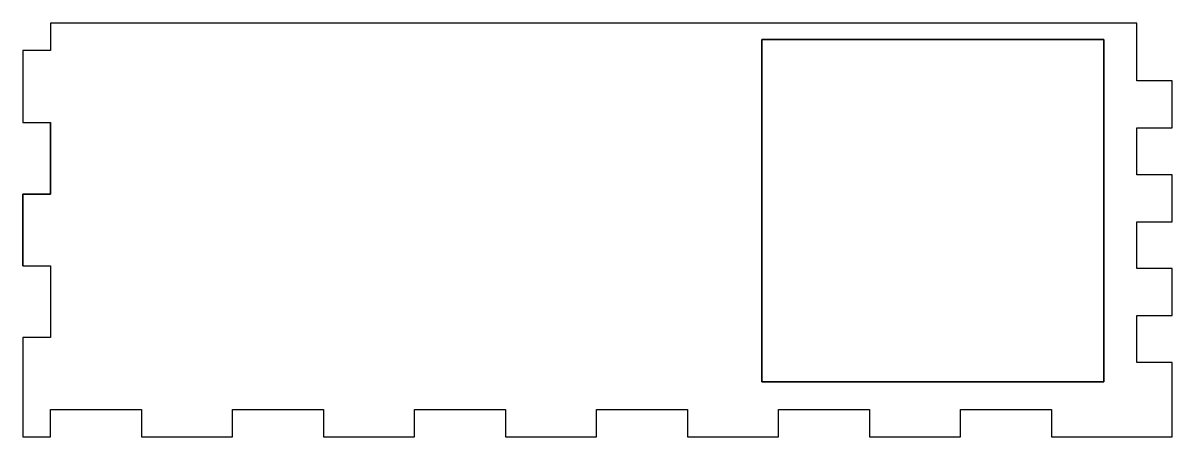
# Model space of a CAD drawing. Header units: millimetres. Extents: x -104 to 105, y -40 to 35.
import ezdxf

# ---------------------------------------------------------------- set-up
doc = ezdxf.new("R2010")
doc.units = ezdxf.units.MM
doc.layers.get('0').update_dxf_attribs({"linetype": 'CONTINUOUS'})

msp = doc.modelspace()

# ---------------------------------------------------------------- linework, layer by layer
for p, q in [((98.5, 35), (-98.5, 35)), ((-98.5, 35), (-98.5, 30)), ((-98.5, 35), (-98.5, 30)), ((98.5, 35), (-98.5, 35)), ((98.5, 24.5), (98.5, 35)), ((98.5, 24.5), (98.5, 35)), ((30.5, 32), (92.5, 32)), ((30.5, -30), (30.5, 32)), ((92.5, 32), (92.5, -30)), ((-103.5, 30), (-103.5, 17)), ((-98.5, 30), (-103.5, 30)), ((-98.5, 30), (-103.5, 30)), ((-103.5, 30), (-103.5, 17)), ((104.85, 24.5), (98.5, 24.5)), ((104.85, 24.5), (98.5, 24.5)), ((104.85, 16), (104.85, 24.5)), ((104.85, 16), (104.85, 24.5)), ((-103.5, 17), (-98.5, 17)), ((-103.5, 17), (-98.5, 17)), ((-98.5, 17), (-98.5, 4)), ((98.5, 7.5), (98.5, 16)), ((98.5, 16), (104.85, 16)), ((98.5, 7.5), (98.5, 16)), ((98.5, 16), (104.85, 16)), ((104.85, 7.5), (98.5, 7.5)), ((104.85, 7.5), (98.5, 7.5)), ((104.85, -1), (104.85, 7.5)), ((104.85, -1), (104.85, 7.5)), ((-98.5, 4), (-103.5, 4)), ((-103.5, 4), (-103.5, -9)), ((-103.5, -9), (-103.5, 4)), ((98.5, -9.5), (98.5, -1)), ((98.5, -1), (104.85, -1)), ((98.5, -9.5), (98.5, -1)), ((98.5, -1), (104.85, -1)), ((-103.5, -9), (-98.5, -9)), ((-103.5, -9), (-98.5, -9)), ((-98.5, -9), (-98.5, -22)), ((-98.5, -9), (-98.5, -22)), ((104.85, -9.5), (98.5, -9.5)), ((104.85, -9.5), (98.5, -9.5)), ((104.85, -18), (104.85, -9.5)), ((104.85, -18), (104.85, -9.5)), ((98.5, -26.5), (98.5, -18)), ((98.5, -18), (104.85, -18)), ((98.5, -26.5), (98.5, -18)), ((98.5, -18), (104.85, -18)), ((-98.5, -22), (-103.5, -22)), ((-103.5, -22), (-103.5, -40)), ((-98.5, -22), (-103.5, -22)), ((-103.5, -22), (-103.5, -40)), ((104.85, -26.5), (98.5, -26.5)), ((104.85, -26.5), (98.5, -26.5)), ((104.85, -40), (104.85, -26.5)), ((104.85, -40), (104.85, -26.5)), ((92.5, -30), (30.5, -30)), ((-98.5, -40), (-98.5, -35)), ((-98.5, -35), (-82, -35)), ((-98.5, -40), (-98.5, -35)), ((-98.5, -35), (-82, -35)), ((-82, -35), (-82, -40)), ((-82, -35), (-82, -40)), ((-65.5, -40), (-65.5, -35)), ((-65.5, -35), (-49, -35)), ((-65.5, -40), (-65.5, -35)), ((-65.5, -35), (-49, -35)), ((-49, -35), (-49, -40)), ((-49, -35), (-49, -40)), ((-32.5, -40), (-32.5, -35)), ((-32.5, -35), (-16, -35)), ((-32.5, -40), (-32.5, -35)), ((-32.5, -35), (-16, -35)), ((-16, -35), (-16, -40)), ((-16, -35), (-16, -40)), ((0.5, -40), (0.5, -35)), ((0.5, -35), (17, -35)), ((0.5, -40), (0.5, -35)), ((0.5, -35), (17, -35)), ((17, -35), (17, -40)), ((17, -35), (17, -40)), ((33.5, -40), (33.5, -35)), ((33.5, -35), (50, -35)), ((33.5, -40), (33.5, -35)), ((33.5, -35), (50, -35)), ((50, -35), (50, -40)), ((50, -35), (50, -40)), ((66.5, -40), (66.5, -35)), ((66.5, -35), (83, -35)), ((66.5, -40), (66.5, -35)), ((66.5, -35), (83, -35)), ((83, -35), (83, -40)), ((83, -35), (83, -40)), ((-103.5, -40), (-98.5, -40)), ((-103.5, -40), (-98.5, -40)), ((-82, -40), (-65.5, -40)), ((-82, -40), (-65.5, -40)), ((-49, -40), (-32.5, -40)), ((-49, -40), (-32.5, -40)), ((-16, -40), (0.5, -40)), ((-16, -40), (0.5, -40)), ((17, -40), (33.5, -40)), ((17, -40), (33.5, -40)), ((50, -40), (66.5, -40)), ((50, -40), (66.5, -40)), ((83, -40), (104.85, -40)), ((83, -40), (104.85, -40))]:
    msp.add_line(p, q)
for points in [[(92.5, -30), (92.5, 32), (30.5, 32), (30.5, -30)], [(-98.5, 4), (-98.5, 17), (-98.5, 4), (-103.5, 4)]]:
    msp.add_lwpolyline(points, close=True)

doc.saveas('drawing.dxf')
